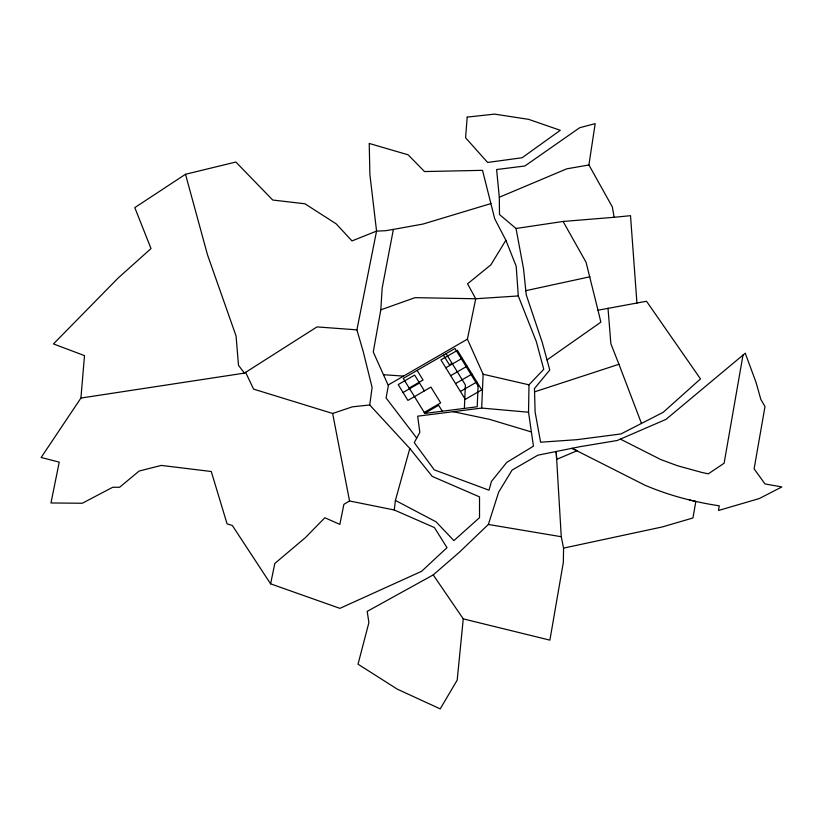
<?xml version="1.0" encoding="UTF-8"?>
<svg xmlns="http://www.w3.org/2000/svg" width="823" height="823" viewBox="0 0 823 823"><rect width="100%" height="100%" fill="white"/><g stroke="black" fill="none" stroke-linecap="round" stroke-linejoin="round"><path stroke-width="1.23" d="M563.57 548.118L563.344 562.366L549.887 640.14L463.256 618.875L433.227 574.907L459.388 552.223L488.358 524.467L498.656 492.144L512.112 470.056L537.882 455.181L579.608 446.766L617.168 440.5L665.982 419.38L745.247 353.211L756.049 382.417L760.843 399.433L764.999 406.521L754.105 468.853L765.009 483.934L781.85 486.938L759.31 498.543L718.469 510.497L719.292 505.816C693.758 501.968 668.605 495.343 644.851 485.148L571.995 448.319L577.16 450.706L556.667 459.368L556.204 451.529L561.265 536.73L563.57 548.118L662.361 526.926L692.945 517.976L695.826 501.454L689.345 499.952M528.531 412.22L481.671 408.074L417.662 416.191L419.833 432.363L414.257 442.64L434.277 469.851L489.006 490.199L491.434 481.434L506.803 462.341L533.448 446.159L528.531 412.22L528.994 384.825L543.756 369.301L536.318 341.596L518.295 295.961L516.196 266.22L505.878 240.265L494.716 218.774L482.525 170.34L424.524 171.554L408.095 154.796L369.229 143.459L369.887 174.517L376.564 231.088L356.904 329.858L363.334 352.028L372.119 387.499L369.743 404.978L409.823 448.484L432.25 476.414L479.521 496.876L479.531 517.657L453.905 540.598L436.046 521.813L395.4 500.415L409.823 448.484M464.367 408.403L465.376 384.897L446.097 353.623M481.671 408.074L483.132 374.239L467.402 339.158L475.735 298.749L467.546 283.822L490.858 264.841L505.878 240.265M467.402 339.158L388.096 385.041L373.261 351.977L380.812 309.829L382.15 288.153L393.373 229.411L423.043 224.041L490.909 203.579M270.602 583.836L274.81 563.467L305.426 537.584L324.859 517.749L339.858 524.395L343.88 504.355L349.549 500.981L394.289 509.993L434.41 527.564L447.002 547.665L421.613 571.306L339.909 608.362L270.602 583.836L232.323 525.465L227.076 523.881L211.274 471.507L161.277 465.417L139.169 471.023L119.602 487.257L112.71 487.278L82.31 503.244L50.975 502.976L59.235 462.135L41.15 457.485L80.921 398.054L84.502 355.618L53.464 343.932L118.1 278.081L151.01 248.567L134.797 207.622L185.504 174.27L235.862 162.028L272.711 200.03L304.932 203.775L336.216 223.877L351.997 240.913L376.564 231.088L385.267 230.749L393.373 229.411M463.256 618.875L457.187 680.127L440.212 708.881L397.375 689.201L358.026 664.192L368.899 622.61L367.192 611.386L433.227 574.907M394.289 509.993L395.4 500.415M636.951 303.203L630.511 215.677L614.133 217.293L612.374 206.995L588.908 164.96L595.183 123.635L579.67 127.73L524.868 165.989L496.598 169.538L499.314 197.242L499.499 214.525L516.021 228.485L523.541 268.833L526.247 294.871L542.316 342.605L549.774 370.011L534.466 388.559L535.115 412.035L540.588 442.208L576.82 439.688L620.902 433.968L663.173 412.323L700.496 378.919L646.508 301.259L597.992 310.22L586.069 262.29L563.086 221.459L516.021 228.485M743.004 355.063L724.106 463.236L708.346 473.822L702.286 472.567L677.545 465.756L660.735 459.543L620.377 439.112M388.528 384.783L386.08 397.941L416.726 438.083M547.038 359.939L600.852 322.163L597.992 310.22M409.185 388.034L423.053 380.02L417.127 370.391M452.033 363.252L449.379 364.784L443.443 355.155M403.064 392.509L419.514 382.993M445.809 367.778L462.259 358.262M450.675 375.679L467.135 366.163M455.551 383.58L472.001 374.054M424.215 412.416L440.675 402.889L430.933 387.098L407.93 400.41L398.188 384.608L414.648 375.093L424.38 390.884M460.417 391.47L476.867 381.954M424.771 413.311L438.638 405.286L442.29 411.212M499.314 197.242L566.749 168.838L588.908 164.96M380.812 309.829L415.029 297.659L475.735 298.749L518.295 295.961M80.921 398.054L244.41 373.117L245.614 372.366L253.607 389.125L332.646 413.465L352.357 406.84L369.743 404.978M534.6 391.841L618.947 364.28L641.415 423.269M525.609 290.714L589.978 276.785M563.086 221.459L614.133 217.293M383.456 374.702L403.527 376.111M356.904 329.858L316.989 326.906L244.41 373.117L238.495 365.309L236.067 336.01L207.53 254.904L185.504 174.27M488.358 524.467L561.265 536.73M453.195 411.685L489.459 419.339L531.391 431.952M483.132 374.239L528.994 384.825M618.947 364.28L610.872 343.736L608.002 308.193M332.646 413.465L349.549 500.981M478.101 385.977L477.206 406.778L424.843 413.424L403.249 378.415L454.985 348.489L478.101 385.977M467.197 117.103L465.581 137.77L487.617 162.46L522.152 157.728L560.298 130.301L528.644 119.356L494.551 114.119L467.197 117.103M457.393 350.372L440.943 359.888L465.283 399.371L481.733 389.845L457.393 350.372"/></g></svg>
